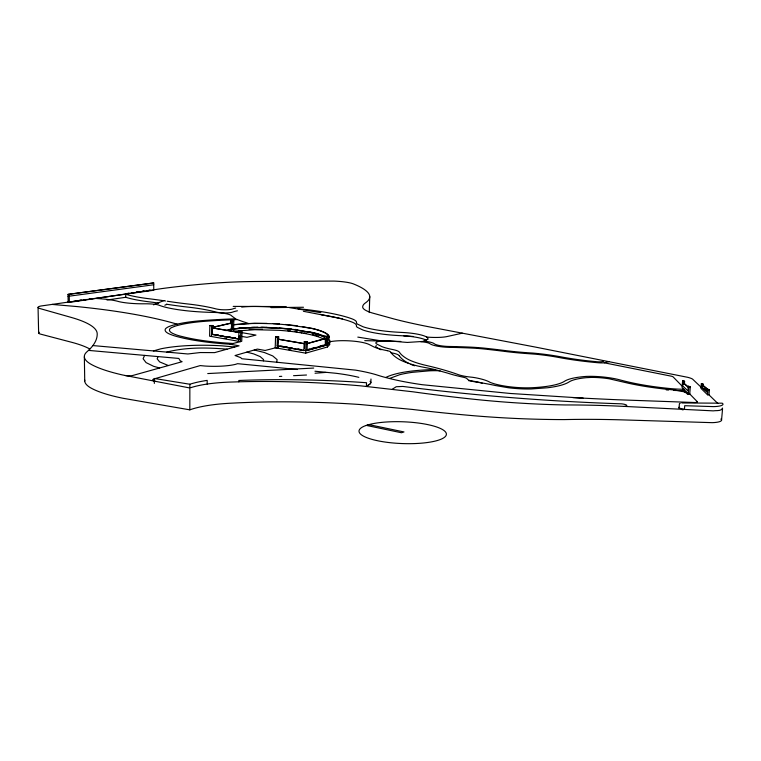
<?xml version="1.0" encoding="UTF-8"?>
<svg xmlns="http://www.w3.org/2000/svg" width="761" height="761" viewBox="0 0 761 761"><rect width="100%" height="100%" fill="white"/><g stroke="black" fill="none" stroke-linecap="round" stroke-linejoin="round"><path stroke-width="1.14" d="M720.829 419.064L721.485 419.682A16.97 3.738 4.9 0 1 712.201 422.659L623.392 419.92A387.672 112.276 6 0 0 564.434 419.587A221.28 44.461 3 0 1 470.412 415.439A370.559 67.206 3 0 1 412.443 409.437L360.295 404.538A333.813 96.828 0.9 0 0 285.356 401.837A275.91 76.88 0.9 0 0 238.631 402.816L229.384 403.282A67.995 16.409 0.5 0 0 189.822 409.846L189.85 389.261M189.86 387.986L189.86 384.248A68.29 15.22 0.6 0 1 207.182 380.386L207.173 384.058A68.205 16.561 1.7 0 0 189.86 387.986L122.882 375.03A128.837 27.482 1.5 0 1 91.406 364.481A97.056 20.823 1.2 0 1 87.02 351.725L88.723 350.174A455.658 81.627 -2.3 0 0 97.199 333.756A159.772 30.63 -0.6 0 0 71.096 317.385L40.019 308.576A12.214 2.178 0.5 0 1 40.675 306.046L70.392 301.803M212.937 328.742L213.013 325.546L209.846 325.527L209.598 336.181L240.447 341.632L240.752 330.845L242.046 330.531L241.741 341.299L230.155 344.229A83.453 16.171 1.9 0 1 179.349 337.171A51.387 10.074 1.6 0 1 172.357 335.125L170.293 334.364A46.06 9.027 1.6 0 1 165.213 329.551A30.782 6.021 1.5 0 1 166.402 328.01A46.06 9.027 1.6 0 1 170.73 325.908A78.916 15.677 1.8 0 1 203.139 320.543A228.414 49.96 2.4 0 1 235.254 318.811L235.434 318.811M211.453 336.505L211.701 325.851L213.013 325.546M239.334 335.801L239.239 339.035L238.726 339.159L211.501 334.374L212.024 334.25L212.176 327.867L239.677 332.509M212.433 327.801L212.29 334.193L212.814 334.069M230.64 323.891L230.726 320.762L233.817 320.781L233.532 331.206L239.144 332.176M228.947 329.789L231.249 329.237L231.763 323.035L231.591 329.304L225.846 330.664M227.739 330.521L232.333 329.427L232.562 321.075L233.817 320.781M238.659 341.309L238.964 330.54L242.046 330.531M369.951 384.105L366.402 386.445L366.517 382.745L360.952 382.345A335.392 90.74 1 0 0 285.727 379.672A277.156 72.01 1 0 0 238.84 380.481L238.83 381.813A276.795 77.622 2.1 0 1 285.698 381.718A334.964 97.788 2.1 0 1 360.847 385.865L413.109 391.82A371.615 67.796 4.2 0 0 471.192 398.983A221.908 44.851 4.1 0 0 565.366 404.957A388.557 113.037 7.2 0 1 624.372 406.412L713.238 410.864C715.844 410.303 721.742 411.473 722.522 408.039M369.266 312.552L369.751 296.562M370.864 382.669L370.978 379.016M278.574 340.1L278.688 336.828L275.577 336.828L275.197 347.767L305.703 353.152L327.42 346.987L329.789 344.486L329.332 341.879A23.41 4.775 2.7 0 1 354.16 341.223A22.84 4.652 2.7 0 1 369.171 344.524L374.288 347.102A44.518 8.942 3.3 0 0 383.982 349.993L387.301 350.688M328.562 339.748A57.722 11.615 2.1 0 1 329.009 342.298L326.621 344.781L327.287 344.885L327.658 336.238L326.479 336.562L326.108 345.218L306.264 350.46L307.025 350.593L307.377 341.756L304.248 341.765L303.896 350.612L277.118 345.903L277.423 337.152L278.688 336.828M277.118 345.903L277.622 345.77L278.107 339.14L304.904 343.772L277.851 339.206M278.107 339.14L277.879 345.703L278.383 345.57M304.476 348.262L304.657 343.839M305.703 353.152L306.141 342.089L307.377 341.756M685.823 392.828L682.864 389.223A30.107 6.278 5.6 0 1 671.002 388.633A76.766 15.505 5.5 0 1 623.934 380.938L617.504 379.282A29.631 6.383 5 0 0 586.17 376.419A59.187 12.908 5.3 0 0 565.594 380.643L564.491 381.28A68.262 14.706 4.1 0 1 532.814 387.691A32.238 7.087 4.3 0 1 490.094 382.355A32.685 7.372 3.8 0 0 476.966 378.046L475.692 377.798A20.319 4.547 3.9 0 0 472.324 377.275L470.831 377.123A20.614 4.49 3.9 0 1 457.114 374.212A176.067 41.722 2.4 0 0 430.964 366.555L423.791 364.861A66.53 13.765 3.8 0 1 406.536 358.488A126.726 25.722 4.2 0 1 402.769 355.844L402.15 355.32A127.058 25.788 4.2 0 1 399.763 352.714L399.221 351.934A16.457 3.405 3 0 0 393.475 349.699L391.049 349.204A35.881 7.201 3.3 0 1 381.851 346.588L377.075 344.2A14.079 2.835 3.1 0 1 376.438 342.174L377.38 341.756A14.079 2.835 3.1 0 1 389.489 340.842A132.338 24.057 3.3 0 0 407.354 342.44L422.916 341.432L427.739 339.377M324.471 339.492L324.614 336.248L327.658 336.238M325.366 345.094L325.27 338.54L307.273 343.458M327.42 346.987L327.506 344.828A58.597 11.786 2.1 0 0 329.427 339.758M263.468 360.838L263.544 359.563L260.186 356.605L253.584 353.865L246.773 352.143M679.069 407.468L679.421 403.691L680.239 403.244M684.396 383.715L684.586 381.394L682.617 380.852L682.075 387.454L688.296 393.865L689.732 393.951M682.617 380.852L683.159 381.356L682.779 385.998L687.934 390.916L688.325 386.198L690.332 386.769L689.704 394.322L687.297 394.255M673.923 390.403A30.088 6.012 4.3 0 0 682.75 390.583L682.864 389.223M683.768 384.219L684.044 380.89M685.214 392.058L683.701 390.602L683.816 389.252M686.726 393.523L686.822 392.343M688.296 393.865L688.886 386.731L688.325 386.198M703.174 386.265L703.345 384.257L701.347 383.706L700.948 388.348L707.53 394.778L708.976 394.864L717.842 403.482M708.976 394.864L709.423 389.68L707.388 389.099L707.121 392.162L701.661 387.235L701.918 384.219L701.347 383.706M707.597 392.181L702.137 387.244L702.336 384.923L708.282 389.832L702.336 384.923M702.612 387.254L702.812 384.942M707.53 394.778L707.977 389.632L709.423 389.68M721.533 420.329L722.57 408.695M427.739 339.492L427.958 338.303L426.702 337.066A24.904 4.88 3.2 0 0 403.863 332.547L399.078 332.281A42.806 8 3.1 0 1 363.121 326.792L357.432 324.11A29.146 5.46 3 0 1 356.519 322.341A36.614 6.849 2.5 0 0 351.163 318.545L348.728 317.708A95.896 18.312 2.1 0 0 301.632 309.071L297.941 308.728M158.06 356.595L157.147 358.84L159.629 361.894L168.362 365.546M144.619 355.397L143.097 358.745L146.074 362.607L153.655 366.326L159.62 367.982M327.335 339.444L328.752 337.989A57.322 11.358 2.1 0 0 311.905 328.467L302.307 326.612M326.811 340.452L329.19 338.017A57.76 11.444 2.1 0 0 312.21 328.429L285.499 324.462M276.728 362.112L277.109 359.658L272.742 355.939L264.362 352.514L254.231 349.993M366.402 386.388L369.951 383.953A20.319 4.661 2.7 0 0 370.065 381.242M392.429 389.147L396.243 386.731L402.854 386.436L417.732 388.291A417.779 72.742 4.1 0 0 621.461 403.825A5.527 1.265 5.4 0 1 626.607 405.204A5.527 1.265 5.4 0 1 624.372 406.412M276.785 347.482L265.132 350.469L257.38 349.09L235.063 355.53L240.666 357.632L241.865 358.745L355.511 370.131A76.804 17.798 2.4 0 1 376.02 374.678A107.843 22.925 3.7 0 0 385.694 377.532L389.48 378.493L399.563 374.754A79.61 18.264 3.9 0 1 412.747 372.291L429.014 370.854A27.225 6.05 3.6 0 1 439.696 370.797L440.029 370.816M164.814 305.228L166.887 304.362M153.532 304.847L163.938 300.528M174.497 326.383L171.577 327.62A31.391 6.145 1.5 0 0 169.532 329.694A41.76 8.19 1.6 0 0 172.604 333.347L174.183 334.05A42.645 8.371 1.6 0 0 182.707 336.676A79.23 15.353 1.9 0 0 225.304 342.964L233.066 343.496M608.867 361.646L603.92 362.835A9.056 1.817 4.9 0 1 598.175 362.75L596.443 362.597A86.221 16.39 4.8 0 1 561.827 358.031L556.215 357.004A63.296 13.27 4.3 0 0 535.145 354.169L528.79 353.703A83.225 15.762 4.2 0 1 507.73 351.782L503.734 351.287A242.902 57.627 3.6 0 0 486.621 349.27L482.864 348.871A47.591 9.855 3.8 0 0 471.668 348.062A154.911 34.54 4 0 0 450.017 347.377L447.896 347.32A16.904 3.358 3.6 0 1 431.43 344.533L430.089 343.829A9.76 1.95 3.3 0 0 420.757 341.746M166.783 352.105C186.378 347.054 207.021 347.52 227.054 349.166M307.025 350.593L326.108 345.218M153.389 350.926L160.818 348.833A67.301 14.526 1.5 0 1 222.288 345.865L234.769 347.006M306.255 349.946L309.632 349.004M311.877 348.367L315.254 347.425M319.744 346.16L323.121 345.218M305.893 350.393L323.863 345.342M306.531 343.829L325.641 338.607M277.042 348.091L278.307 347.748L276.462 347.425M228.205 329.656L231.249 329.237M213.013 327.22L231.411 322.978M212.205 327.553L231.763 323.035M462.327 333.166L447.658 336.419A21.375 4.1 3.4 0 1 426.702 337.066M73.741 301.299L75.976 300.966M107.006 300.034L125.765 297.275A61.099 10.378 1.6 0 0 148.271 301.717A261.784 52.319 -0.1 0 1 158.726 303.097M78.288 300.633L81.75 300.129M84.052 299.796L86.364 299.463M89.827 298.968L92.129 298.635M133.679 292.633L131.368 292.966L133.736 292.614M141.898 291.444L144.248 291.111L141.936 291.434M68.167 302.05L70.507 301.717M78.706 300.538L81.047 300.195M89.246 299.016L91.586 298.683M68.167 302.136L153.76 290.245L153.732 282.94L68.024 294.383L68.167 302.174L69.356 302.393L161.988 288.571A374.669 76.233 3.3 0 1 215.154 283.092A142.935 25.379 2.3 0 1 257.77 281.484L333.993 281.085A20.071 3.234 2.7 0 1 353.323 283.882A185.113 31.02 1.6 0 1 368.524 293.356A164.623 27.586 1.8 0 1 365.461 302.888A105.646 18.559 3.6 0 0 362.693 306.902A54.335 9.57 3.3 0 0 372.1 312.933L394.559 319.125A224.933 36.851 4.2 0 0 431.744 327.344L535.611 347.121L687.754 377.323A15.648 3.215 5.6 0 1 692.52 379.064L701.547 387.634M153.741 284.766L68.062 296.333M68.024 294.383L153.732 282.94M233.589 329.132C256.248 326.479 279.287 327.316 301.794 330.892A56.4 11.348 2.1 0 1 324.224 337.237M232.99 331.263L254.773 329.703L279.078 330.312A56.704 11.482 2.1 0 1 296.4 332.119L301.746 332.966M232.837 328.999L242.997 327.991M234.369 324.567L254.631 323.263L279.506 323.901M232.952 324.833L248.818 323.53L267.035 323.396M239.106 328.029L241.199 327.848M237.375 328.372L239.61 328.181M315.044 373.232L325.689 372.414M242.807 327.905L254.621 327.477M279.42 376.448L281.779 376.324M293.546 375.696L306.502 375.011M207.734 373.565L313.703 368.058M237.071 319.563L236.642 319.582A223.563 48.875 2.4 0 0 205.128 321.285A74.578 14.811 1.8 0 0 174.488 326.383M251.596 327.316L257.884 327.201M248.533 327.582L260.709 327.43M249.17 329.456L262.555 329.266M238.821 381.813L229.556 382.108A68.214 16.571 1.7 0 0 207.173 384.058M271.049 307.625L303.487 307.254M233.189 306.398L286.203 306.569M681.875 402.969L722.237 403.187L722.902 403.787A17.018 3.558 4.8 0 1 713.609 406.612L684.729 405.708L684.424 409.418A6.716 1.503 6 0 1 679.135 407.183M261.565 327.192L266.835 327.268M260.642 327.344L285.47 328.514M364.766 340.633L400.762 341.47M683.159 381.356L684.586 381.394M701.918 384.219L703.345 384.257M688.886 386.731L690.332 386.769M682.75 390.583L683.701 390.602M266.873 327.439L273.142 327.658M583.192 398.136L509.975 393.447L422.326 384.714A107.843 22.925 3.7 0 1 392.933 379.33L389.48 378.493M572.776 397.594L583.972 398.174A723.987 102.278 3.7 0 0 617.428 399.753L694.393 402.512A4.385 0.961 6 0 0 697.409 401.913L697.076 401.485M413.28 336.476A160.647 35.092 3.2 0 0 403.739 335.858L398.964 335.591A42.787 8.095 3.1 0 1 363.016 330.055L357.337 327.354A29.127 5.527 3 0 1 356.433 325.565A36.595 6.935 2.5 0 0 351.078 321.732L348.643 320.876A95.838 18.521 2.1 0 0 321.323 314.75M273.256 323.625L297.237 325.727M52.09 304.419L76.414 306.521A280.305 57.408 -0.7 0 1 177.047 324.157M279.287 328.096L291.396 329.123M92.861 345.57L187.9 353.97L200.181 352.552L214.659 352.619L239.049 345.817L230.155 344.229M88.485 350.393L178.816 358.441L180.233 360.809L182.136 361.703L133.004 375.411A5.508 1.237 0.6 0 1 125.755 375.63L125.327 375.554M297.37 369.513L237.575 363.682L235.52 364.348A32.095 6.925 1.5 0 1 204.861 366.031L200.229 365.584L154.302 378.845A8.095 1.855 0.9 0 0 154.321 381.099L155.815 381.47M314.959 371.225L336.058 373.29A71.096 16.675 2.3 0 1 358.84 377.351M288.704 328.676L290.702 328.885M287.62 330.626L290.626 330.94M294.983 329.408L297.161 329.694M291.235 329.199L297.075 329.855M294.907 331.473L297.085 331.748M296.876 329.922L311.744 332.633A57.275 11.52 2.1 0 1 325.033 337.209M299.577 332.138L301.756 332.481M289.389 307.615L320.866 312.685M357.813 337.104L381.68 340.947M189.86 384.248L154.312 378.464L154.331 383.411M324.614 336.248L326.479 336.562M230.726 320.762L232.562 321.075M324.243 344.904L324.985 345.028M209.846 325.527L211.701 325.851M231.591 329.304L232.333 329.427M238.964 330.54L240.752 330.845M275.577 336.828L277.423 337.152M304.248 341.765L306.141 342.089M189.822 409.846L123.111 398.288A128.305 27.187 0.3 0 1 91.758 388.452A96.676 20.604 0.1 0 1 84.775 380.072M241.389 332.567L255.972 335.087L246.964 337.332L241.323 336.352M212.176 327.867L239.42 332.567M216.21 334.659L218.483 335.059M220.747 335.458L223.011 335.858M228.681 336.847L230.944 337.247M233.208 337.646L235.482 338.046M280.704 345.979L283.035 346.388M285.356 346.797L287.687 347.197M290.008 347.606L292.338 348.015M298.15 349.042L300.481 349.442M215.686 334.792L217.96 335.182M220.224 335.582L222.488 335.981M228.157 336.98L230.431 337.37M232.695 337.77L236.091 338.369M284.861 346.93L287.182 347.339M289.513 347.748L291.844 348.158M297.656 349.175L299.986 349.584M212.024 334.25L239.239 339.035M277.622 345.77L304.39 350.469M224.095 338.188L226.359 338.588M288.771 349.594L291.092 350.003M303.401 311.297L342.355 318.83M307.473 331.691L309.756 332.138M604.244 362.807L670.936 376.105A4.271 0.875 5.5 0 1 673.133 376.904L681.894 385.903M390.935 352.714L394.284 353.427A16.447 3.444 3 0 1 398.393 354.93L399.268 355.701M387.416 350.716L387.91 350.821A7.562 1.57 3 0 1 390.545 351.848L390.64 351.991A135.715 27.558 4.2 0 0 393.466 355.311L394.103 355.872A136.01 27.615 4.2 0 0 397.194 358.146L398.079 358.716A75.377 15.6 3.8 0 0 414.726 365.223L416.79 365.775A60.423 12.585 3.7 0 0 420.024 366.507L420.69 366.65A60.423 12.585 3.7 0 0 424.847 367.487A99.187 22.82 3 0 1 435.064 369.608L447.763 373.156A67.006 14.212 4.1 0 0 455.887 375.515L457.171 375.829A67.006 14.212 4.1 0 0 462.574 377.066A8.713 1.941 3.8 0 1 467.14 378.845A14.535 3.225 4 0 0 478.108 382.336A87.325 20.747 3.7 0 1 495.611 385.561L508.215 387.73A37.042 8.152 4.3 0 0 531.073 388.985L547.682 387.749A72.885 15.715 4.1 0 0 569.028 381.965L570.075 381.356A54.269 11.834 5.3 0 1 586.427 377.665L591.278 377.418A24.818 5.346 5 0 1 609.342 378.826L628.986 383.363A81.427 16.457 5.5 0 0 666.103 389.194L670.898 389.67A24.171 5.241 5.7 0 1 685.861 392.315M368.895 424.638L403.977 431.944L401.485 432.752L366.355 425.409M379.425 348.976L381.071 349.784M409.171 363.596L406.403 362.093A126.659 26.017 4.3 0 1 402.636 359.42L402.017 358.888A126.982 26.083 4.3 0 1 399.639 356.262L399.278 355.72M379.254 348.88L376.961 347.663A14.069 2.863 3.1 0 1 376.324 345.618M704.648 388.681L706.218 390.089M704.172 388.671L707.302 391.487M687.849 386.578L683.064 382.517L688.229 387.378M689.181 393.38L697.39 401.808M38.05 307.396L38.64 333.004M69.213 294.602L69.356 302.393M84.357 356.947L84.737 381.128M96.409 298.445L96.419 298.502A36.052 6.373 0.8 0 1 119.154 301.689A26.435 4.595 1.2 0 0 144.447 303.791A15.8 2.825 1.2 0 1 156.747 304.552A15.011 2.683 1.2 0 1 159.039 305.218A56.419 9.922 1.7 0 0 180.69 310.05L185.503 310.65A56.419 9.922 1.7 0 0 212.119 312.39A18.083 3.348 1.7 0 1 231.629 315.863L235.91 319.059L243.396 321.798A62.935 12.176 1.5 0 1 248.704 323.615M125.765 297.275L125.736 294.231A61.127 10.254 1.6 0 0 148.252 298.645A261.946 51.729 0 0 1 165.527 300.976M603.245 360.533A6.754 1.351 4.8 0 1 598.279 361.856L596.643 361.713A81.969 15.581 4.8 0 1 560.819 356.833A67.891 14.24 4.3 0 0 532.719 353.066A79.077 14.973 4.2 0 1 504.857 350.526A247.725 58.787 3.6 0 0 485.375 348.253A37.812 7.753 3.9 0 0 482.198 347.939A52.062 10.778 3.8 0 0 474.055 347.32L471.344 347.178A159.525 35.577 4 0 0 449.133 346.474A12.576 2.502 3.6 0 1 434.626 344.02L434.055 343.563A14.259 2.844 3.3 0 0 423.991 341.128M237.422 310.821A30.06 5.546 2.1 0 0 232.79 312.058A10.511 1.912 1.8 0 1 221.213 312.847A13.384 2.435 1.8 0 1 215.182 311.848L214.459 311.658A80.286 15.077 1.2 0 0 192.057 307.587L184.029 306.664A133.66 22.155 2.1 0 1 168.875 304.581A261.784 52.319 -0.1 0 0 166.374 304.2M89.836 349.023A158.944 30.25 -1.7 0 0 71.544 342.26L40.609 334.136A12.157 2.15 -0.6 0 1 39.296 332.281M435.064 369.608A50.255 11.301 3.7 0 0 426.816 369.827L422.298 370.093A84.585 19.405 3.9 0 0 409.694 371.32L405.87 371.872A84.585 19.405 3.9 0 0 395.682 373.936L392.781 374.745A84.585 19.405 3.9 0 0 385.694 377.532M303.991 332.842A58.587 11.872 2.1 0 1 306.245 333.251M312.552 334.564A58.587 11.872 2.1 0 1 318.412 336.134M167.201 301.232A261.946 51.729 0 0 1 168.866 301.48A133.727 21.888 2.1 0 0 184.029 303.544L192.067 304.476A80.333 14.906 1.2 0 1 214.478 308.509L215.201 308.7A13.394 2.407 1.8 0 0 221.232 309.689A10.521 1.893 1.8 0 0 232.818 308.918A30.069 5.479 2.1 0 1 235.663 308.062M241.675 307.092A30.069 5.479 2.1 0 1 257.827 306.474A106.559 20.49 2.1 0 1 274.654 307.044M403.739 335.858A24.885 4.937 3.2 0 1 426.569 340.414M414.488 365.784A66.426 13.907 3.8 0 1 410.788 364.329M468.576 380.662A20.604 4.537 3.9 0 0 470.65 380.9L472.143 381.061A20.309 4.604 3.9 0 1 475.511 381.584L476.786 381.832A32.666 7.458 3.8 0 1 482.189 383.125M668.548 390.041A76.718 14.859 4.2 0 1 666.227 389.86M683.159 409.865A6.716 1.446 4.7 0 1 682.037 409.646M679.002 408.267A6.716 1.446 4.7 0 1 679.069 407.991M301.708 332.957A56.371 11.425 2.1 0 1 324.129 339.339M308.519 331.596A58.597 11.786 2.1 0 1 312.638 332.49M313.884 332.785A58.597 11.786 2.1 0 1 320.543 334.716M321.646 335.106A58.597 11.786 2.1 0 1 324.614 336.333M326.907 338.464A57.275 11.52 2.1 0 1 328.134 339.739M312.039 332.586A57.722 11.615 2.1 0 1 324.671 336.79M367.515 424.999L364.49 426.074A43.719 10.901 2.1 0 0 399.877 443.463A43.719 10.901 2.1 0 0 443.454 430.146A43.719 10.901 2.1 0 0 371.111 424.058L367.515 424.999M129.056 293.299L125.594 293.803L129.056 293.289M139.548 291.786L136.029 292.291L139.596 291.777M150.126 290.255L147.777 290.597L150.136 290.255"/></g></svg>
